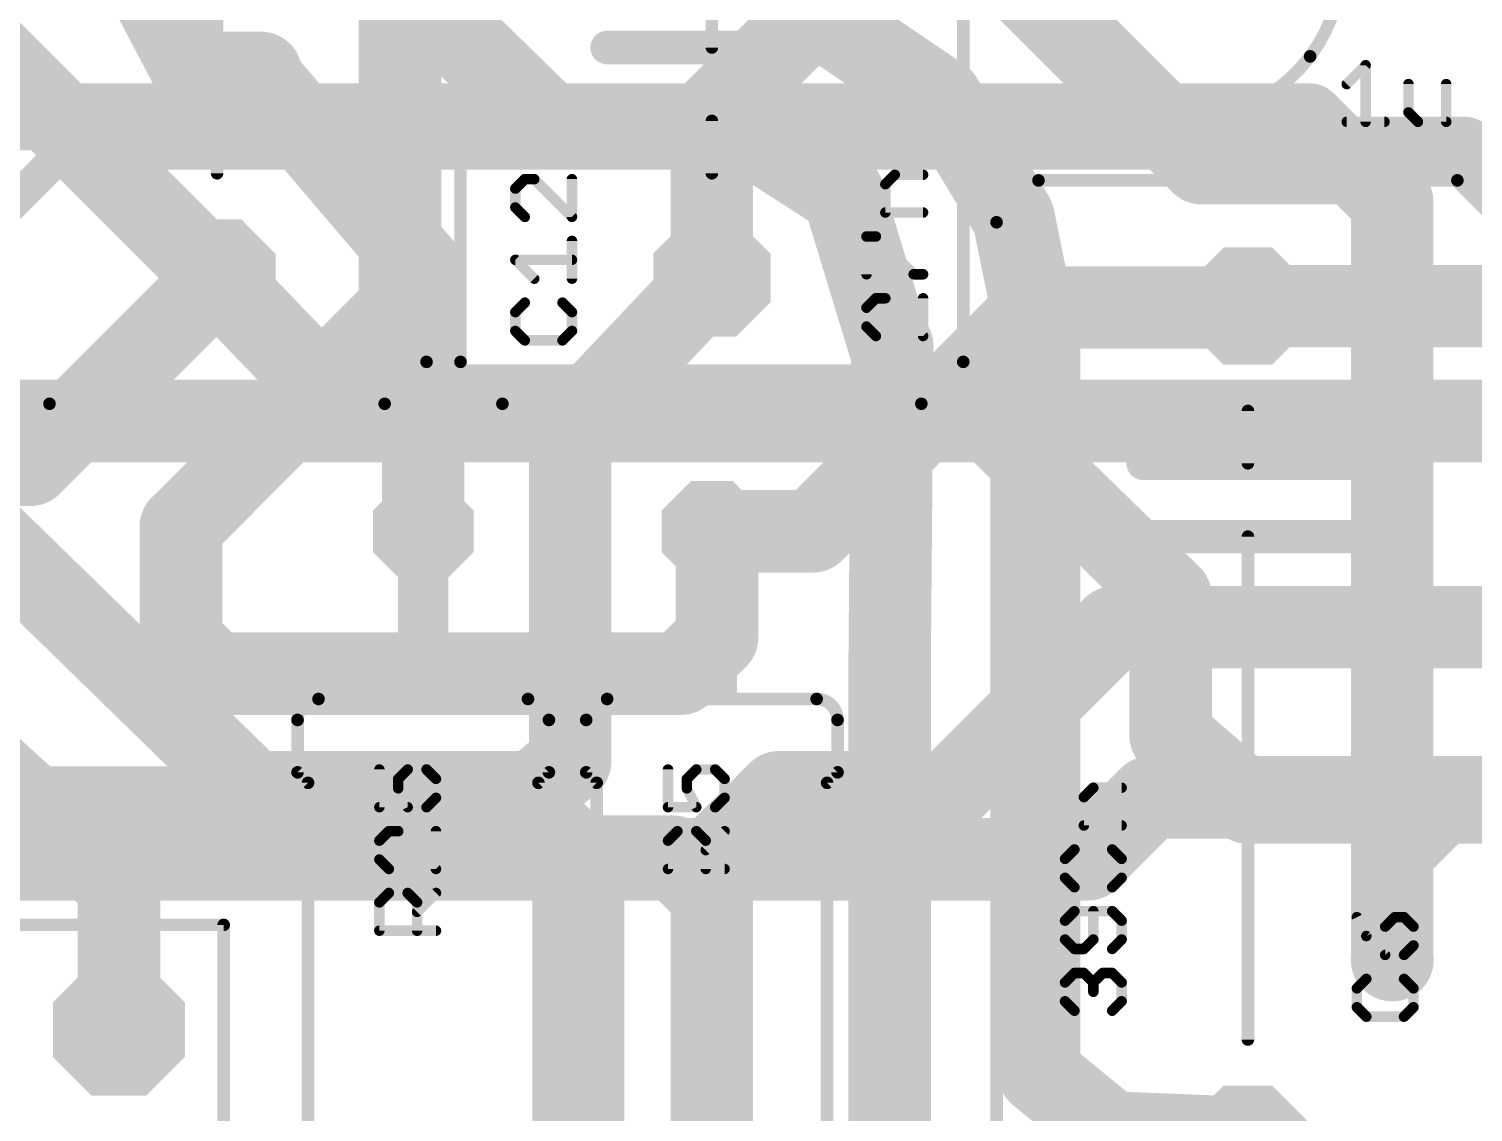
# Model space of a CAD drawing. Header units: inches. Extents: x -5 to 142, y -3 to 122.
# Drawn here: x 84.72 to 102.23, y 42.81 to 55.94 of the extents above; entities that cross this region are included whole.
import ezdxf

# ---------------------------------------------------------------- set-up
doc = ezdxf.new("R2010")
doc.units = ezdxf.units.IN
doc.header["$MEASUREMENT"] = 0
for name, color, linetype in [('1', 22, 'Continuous'), ('15', 22, 'Continuous'), ('16', 175, 'Continuous'), ('17', 82, 'Continuous'), ('18', 82, 'Continuous'), ('2', 175, 'Continuous'), ('21', 253, 'Continuous'), ('25', 253, 'Continuous'), ('27', 253, 'Continuous'), ('51', 253, 'Continuous')]:
    doc.layers.add(name, color=color, linetype=linetype)

# ---------------------------------------------------------------- blocks, each defined once
blk = doc.blocks.new('OCTAGONP')
at = {"const_width": 0.5}
blk.add_lwpolyline([(-0.25, -0.1036), (-0.25, 0.1036), (-0.1036, 0.25), (0.1036, 0.25), (0.25, 0.1036), (0.25, -0.1036), (0.1036, -0.25), (-0.1036, -0.25), (-0.25, -0.1036), (-0.25, 0.1036)], dxfattribs=at)
blk = doc.blocks.new('ROUNDP')
at = {"const_width": 0.5}
blk.add_lwpolyline([(0, -0.25, 1), (0, 0.25, 1), (0, -0.25)], format="xyb", dxfattribs=at)
blk = doc.blocks.new('RECT')
blk.add_solid([(-0.5, -0.5), (0.5, -0.5), (-0.5, 0.5), (0.5, 0.5)])
blk = doc.blocks.new('ROUNDV')
at = {"const_width": 0.5}
blk.add_lwpolyline([(0, -0.25, 1), (0, 0.25, 1), (0, -0.25)], format="xyb", dxfattribs=at)

msp = doc.modelspace()

# ---------------------------------------------------------------- linework, layer by layer
at = {"layer": '1', "const_width": 1}
for points in [[(89.2188, 64.6562), (89.2188, 52.5625)], [(77.8125, 62.1075), (87, 52.92)], [(93, 54.9), (98, 59.9)], [(93, 52.92), (93, 54.9)], [(84.7362, 50.6562), (87, 52.92)], [(91.2812, 51.1075), (93, 52.92)], [(99.4825, 52.5625), (99.5, 52.58)], [(99.5, 52.58), (104.7675, 52.58)], [(89.2188, 52.5625), (86.5625, 49.9062)], [(94.225, 49.85), (96.9375, 52.5625)], [(96.9375, 52.5625), (99.4825, 52.5625)], [(91.2812, 47.0625), (91.2812, 51.1075)], [(77.2812, 50.6562), (84.7362, 50.6562)], [(93, 49.85), (94.225, 49.85)], [(95.875, 46.6875), (97.875, 48.6875)], [(97.875, 48.6875), (105.7325, 48.6875)], [(90.625, 46.5), (91.2812, 47.0625)], [(93, 45.875), (93.8125, 46.6875)], [(93.8125, 46.6875), (95.875, 46.6875)], [(82.3438, 46.5), (90.625, 46.5)], [(101.8438, 46.5625), (101.25, 45.9688)], [(107.5, 46.5625), (101.8438, 46.5625)], [(101.25, 45.9688), (101.25, 44.6562)], [(93, 37.15), (93, 45.875)]]:
    msp.add_lwpolyline(points, dxfattribs=at)
at = {"layer": '1', "const_width": 0.5}
for points in [[(93.25, 54.9, 1), (92.75, 54.9)], [(92.8232, 55.0768, 1), (93.1768, 54.7232)], [(87.1768, 52.7432, 1), (86.8232, 53.0968)], [(93.1814, 52.748, 1), (92.8186, 53.092)], [(86.8232, 52.7432, 1), (87.1768, 53.0968)], [(92.75, 52.92, 1), (93.25, 52.92)], [(99.5, 52.83, 1), (99.5, 52.33)], [(99.6768, 52.4032, 1), (99.3232, 52.7568)], [(89.3955, 52.3857, 1), (89.042, 52.7393)], [(96.9375, 52.8125, 1), (96.9375, 52.3125)], [(97.1143, 52.3857, 1), (96.7607, 52.7393)], [(99.3057, 52.7393, 1), (99.6593, 52.3857)], [(99.4825, 52.3125, 1), (99.4825, 52.8125)], [(88.9688, 52.5625, 1), (89.4688, 52.5625)], [(91.5312, 51.1075, 1), (91.0312, 51.1075)], [(91.0998, 51.2795, 1), (91.4627, 50.9355)], [(84.7362, 50.4062, 1), (84.7362, 50.9062)], [(84.5595, 50.833, 1), (84.913, 50.4795)], [(86.3857, 50.083, 1), (86.7393, 49.7295)], [(93, 50.1, 1), (93, 49.6)], [(94.0482, 50.0268, 1), (94.4018, 49.6732)], [(94.225, 49.6, 1), (94.225, 50.1)], [(97.875, 48.9375, 1), (97.875, 48.4375)], [(98.0518, 48.5107, 1), (97.6982, 48.8643)], [(91.4439, 46.8727, 1), (91.1186, 47.2523)], [(91.0312, 47.0625, 1), (91.5312, 47.0625)], [(93.8125, 46.9375, 1), (93.8125, 46.4375)], [(93.9893, 46.5107, 1), (93.6357, 46.8643)], [(95.6982, 46.8643, 1), (96.0518, 46.5107)], [(95.875, 46.4375, 1), (95.875, 46.9375)], [(90.4623, 46.6898, 1), (90.7877, 46.3102)], [(90.625, 46.25, 1), (90.625, 46.75)], [(101.8438, 46.8125, 1), (101.8438, 46.3125)], [(102.0205, 46.3857, 1), (101.667, 46.7393)], [(101.5, 45.9688, 1), (101, 45.9688)], [(93.25, 45.875, 1), (92.75, 45.875)], [(92.8232, 46.0518, 1), (93.1768, 45.6982)], [(101.0732, 46.1455, 1), (101.4268, 45.792)], [(101, 44.6562, 1), (101.5, 44.6562)]]:
    msp.add_lwpolyline(points, format="xyb", dxfattribs=at)
at = {"layer": '15', "const_width": 1}
for points in [[(88.4375, 57.3125), (91.0312, 54.7812)], [(85.75, 57.25), (86.7188, 55.4062)], [(98.9375, 54.3125), (96.0312, 57.2188)], [(93.0625, 56.9375), (95.7812, 55.0938)], [(86.7188, 55.4062), (87.5312, 55.4062)], [(87.5312, 55.4062), (87.5, 55.375)], [(87.5, 55.375), (89.5, 53.0312)], [(95.7812, 55.0938), (96.6562, 53.6562)], [(91.0312, 54.7812), (93.2812, 54.7812)], [(93.2812, 54.7812), (94.5938, 53.9375)], [(100.7812, 54.3125), (98.9375, 54.3125)], [(101.25, 53.8438), (100.7812, 54.3125)], [(95.1562, 52.0938), (94.5938, 53.9375)], [(101.25, 44.6562), (101.25, 53.8438)], [(96.6562, 53.6562), (96.9688, 52.125)], [(89.5, 53.0312), (89.5, 49.85)], [(95.1562, 48.3125), (95.1875, 52.0938)], [(95.1875, 52.0938), (95.1562, 52.0938)], [(96.9688, 52.125), (96.9688, 43.2812)], [(83.8125, 50.2188), (87.4375, 46.6875)], [(85.8125, 45.5625), (82.625, 48.4688)], [(87.4375, 46.6875), (90.625, 46.6875)], [(90.625, 46.6875), (91.4375, 45.8438)], [(91.4375, 45.8438), (91.4375, 41.5)], [(85.81, 43.81), (85.81, 45.565)], [(85.81, 45.565), (85.8125, 45.5625)], [(96.9688, 43.2812), (97.8438, 42.5625)], [(97.8438, 42.5625), (99.42, 42.5)], [(99.42, 42.5), (99.5, 42.42)]]:
    msp.add_lwpolyline(points, dxfattribs=at)
at = {"layer": '15', "const_width": 0.5}
for points in [[(86.7188, 55.6562, 1), (86.7188, 55.1562)], [(87.6902, 55.5373, 1), (87.3098, 55.2127)], [(87.708, 55.2295, 1), (87.3545, 55.583)], [(87.5312, 55.1562, 1), (87.5312, 55.6562)], [(86.4974, 55.29, 1), (86.9401, 55.5225)], [(87.3232, 55.5518, 1), (87.6768, 55.1982)], [(95.9948, 55.2237, 1), (95.5677, 54.9638)], [(95.6409, 54.8868, 1), (95.9216, 55.3007)], [(91.0312, 55.0312, 1), (91.0312, 54.5312)], [(90.8566, 54.6023, 1), (91.2059, 54.9602)], [(93.4164, 54.9915, 1), (93.1461, 54.571)], [(93.2812, 54.5312, 1), (93.2812, 55.0312)], [(98.9375, 54.5625, 1), (98.9375, 54.0625)], [(98.7607, 54.1357, 1), (99.1143, 54.4893)], [(100.958, 54.4893, 1), (100.6045, 54.1357)], [(100.7812, 54.0625, 1), (100.7812, 54.5625)], [(94.8329, 54.0105, 1), (94.3546, 53.8645)], [(94.4586, 53.7272, 1), (94.7289, 54.1478)], [(101.5, 53.8438, 1), (101, 53.8438)], [(96.9012, 53.7062, 1), (96.4113, 53.6063)], [(101.0732, 53.667, 1), (101.4268, 54.0205)], [(96.4427, 53.5263, 1), (96.8698, 53.7862)], [(89.75, 53.0312, 1), (89.25, 53.0312)], [(89.3098, 52.869, 1), (89.6902, 53.1935)], [(95.1562, 52.3438, 1), (95.1562, 51.8438)], [(95.4375, 52.0917, 1), (94.9375, 52.0958)], [(95.1875, 51.8438, 1), (95.1875, 52.3438)], [(97.2188, 52.125, 1), (96.7188, 52.125)], [(94.9171, 52.0208, 1), (95.3954, 52.1667)], [(96.7238, 52.075, 1), (97.2137, 52.175)], [(89.25, 49.85, 1), (89.75, 49.85)], [(94.9063, 48.3146, 1), (95.4062, 48.3104)], [(87.4375, 46.9375, 1), (87.4375, 46.4375)], [(87.2631, 46.5084, 1), (87.6119, 46.8666)], [(90.8051, 46.8609, 1), (90.4449, 46.5141)], [(90.625, 46.4375, 1), (90.625, 46.9375)], [(91.6875, 45.8438, 1), (91.1875, 45.8438)], [(91.2574, 45.6703, 1), (91.6176, 46.0172)], [(86.06, 45.565, 1), (85.56, 45.565)], [(85.9868, 45.7418, 1), (85.6332, 45.3882)], [(85.6357, 45.3857, 1), (85.9893, 45.7393)], [(85.6441, 45.3778, 1), (85.9809, 45.7472)], [(101, 44.6562, 1), (101.5, 44.6562)], [(85.56, 43.81, 1), (86.06, 43.81)], [(97.1274, 43.4744, 1), (96.8101, 43.0881)], [(96.7188, 43.2812, 1), (97.2188, 43.2812)], [(97.8537, 42.8123, 1), (97.8338, 42.3127)], [(97.6851, 42.3693, 1), (98.0024, 42.7557)], [(99.5968, 42.6768, 1), (99.2432, 42.3232)], [(99.4101, 42.2502, 1), (99.4299, 42.7498)], [(99.3232, 42.2432, 1), (99.6768, 42.5968)]]:
    msp.add_lwpolyline(points, format="xyb", dxfattribs=at)
at = {"layer": '16'}
for points, const_width in [([(100.25, 54.875), (77.375, 54.875)], 0.8128), ([(100.6562, 54.4688), (100.25, 54.875)], 0.8128), ([(102.125, 54.4688), (100.6562, 54.4688)], 0.8128), ([(103.3438, 53.25), (102.125, 54.4688)], 0.8128), ([(88.4825, 51.375), (87, 52.92)], 1), ([(96.1875, 51.375), (88.4825, 51.375)], 1), ([(98.5625, 49.0625), (96.1875, 51.375)], 1), ([(86.5625, 49.9062), (86.5625, 48.5312)], 1), ([(93.0625, 49.7875), (93, 49.85)], 1), ([(93.0625, 48.5625), (93.0625, 49.7875)], 1), ([(98.5625, 47.375), (98.5625, 49.0625)], 1), ([(92.625, 48.125), (93.0625, 48.5625)], 1), ([(86.5625, 48.5312), (86.9688, 48.125)], 1), ([(95.1562, 39.4062), (95.1562, 48.3125)], 1), ([(86.9688, 48.125), (92.625, 48.125)], 1), ([(99.5, 46.5625), (98.5625, 47.375)], 1), ([(114.9375, 46.5625), (99.5, 46.5625)], 1), ([(92.5312, 45.9062), (63.8438, 45.9062)], 1), ([(93, 45.4375), (92.5312, 45.9062)], 1), ([(93, 37.15), (93, 45.4375)], 1)]:
    msp.add_lwpolyline(points, dxfattribs=dict(at, const_width=const_width))
for points, const_width in [([(100.3937, 55.0187, 1), (100.1063, 54.7313)], 0.4064), ([(100.25, 54.6718, 1), (100.25, 55.0782)], 0.4064), ([(100.6562, 54.6719, 1), (100.6562, 54.2656)], 0.4064), ([(100.5126, 54.3251, 1), (100.7999, 54.6124)], 0.4064), ([(102.2687, 54.6124, 1), (101.9813, 54.3251)], 0.4064), ([(102.125, 54.2656, 1), (102.125, 54.6719)], 0.4064), ([(87.1804, 53.0931, 1), (86.8196, 52.7469)], 0.5), ([(88.4825, 51.625, 1), (88.4825, 51.125)], 0.5), ([(96.3619, 51.5541, 1), (96.0131, 51.1959)], 0.5), ([(96.1875, 51.125, 1), (96.1875, 51.625)], 0.5), ([(88.3021, 51.2019, 1), (88.6629, 51.5481)], 0.5), ([(86.8125, 49.9062, 1), (86.3125, 49.9062)], 0.5), ([(93.1768, 50.0268, 1), (92.8232, 49.6732)], 0.5), ([(93.3125, 49.7875, 1), (92.8125, 49.7875)], 0.5), ([(92.8857, 49.6107, 1), (93.2393, 49.9643)], 0.5), ([(98.8125, 49.0625, 1), (98.3125, 49.0625)], 0.5), ([(98.3881, 48.8834, 1), (98.7369, 49.2416)], 0.5), ([(93.2393, 48.3857, 1), (92.8857, 48.7393)], 0.5), ([(86.7393, 48.708, 1), (86.3857, 48.3545)], 0.5), ([(86.3125, 48.5312, 1), (86.8125, 48.5312)], 0.5), ([(92.8125, 48.5625, 1), (93.3125, 48.5625)], 0.5), ([(95.4062, 48.3125, 1), (94.9062, 48.3125)], 0.5), ([(86.9688, 48.375, 1), (86.9688, 47.875)], 0.5), ([(86.792, 47.9482, 1), (87.1455, 48.3018)], 0.5), ([(92.4482, 48.3018, 1), (92.8018, 47.9482)], 0.5), ([(92.625, 47.875, 1), (92.625, 48.375)], 0.5), ([(98.7262, 47.5639, 1), (98.3988, 47.1861)], 0.5), ([(98.3125, 47.375, 1), (98.8125, 47.375)], 0.5), ([(99.5, 46.8125, 1), (99.5, 46.3125)], 0.5), ([(99.3363, 46.3736, 1), (99.6637, 46.7514)], 0.5), ([(92.708, 46.083, 1), (92.3545, 45.7295)], 0.5), ([(92.5312, 45.6562, 1), (92.5312, 46.1562)], 0.5), ([(93.25, 45.4375, 1), (92.75, 45.4375)], 0.5), ([(92.8232, 45.2607, 1), (93.1768, 45.6143)], 0.5)]:
    msp.add_lwpolyline(points, format="xyb", dxfattribs=dict(at, const_width=const_width))
at = {"layer": '2'}
for points, const_width in [([(85.125, 54.4375), (83.875, 53.1875)], 0.4064), ([(115.6875, 54.4375), (85.125, 54.4375)], 0.4064), ([(79.1875, 51.1875), (117.25, 51.1875)], 1), ([(97.5625, 45.875), (98.3125, 46.625)], 1), ([(98.3125, 46.625), (118.1875, 46.625)], 1), ([(76.0625, 45.875), (97.5625, 45.875)], 1)]:
    msp.add_lwpolyline(points, dxfattribs=dict(at, const_width=const_width))
for points, const_width in [([(85.125, 54.5391, 1), (85.125, 54.3359)], 0.2032), ([(85.1968, 54.3657, 1), (85.0532, 54.5093)], 0.2032), ([(98.3125, 46.875, 1), (98.3125, 46.375)], 0.5), ([(98.4893, 46.4482, 1), (98.1357, 46.8018)], 0.5), ([(97.3857, 46.0518, 1), (97.7393, 45.6982)], 0.5), ([(97.5625, 45.625, 1), (97.5625, 46.125)], 0.5)]:
    msp.add_lwpolyline(points, format="xyb", dxfattribs=dict(at, const_width=const_width))
at = {"layer": '21'}
for points, const_width in [([(89.54, 64.096), (89.54, 51.904)], 0.1524), ([(89.952, 51.904), (89.952, 64.096)], 0.1524), ([(96.048, 64.096), (96.048, 51.904)], 0.1524), ([(93, 61.81), (93, 55.714)], 0.1524), ([(87, 54.19), (87, 60.286)], 0.1524), ([(91.73, 55.714), (93, 55.714)], 0.4064), ([(93, 55.714), (94.27, 55.714)], 0.4064), ([(91.73, 54.825), (93, 54.825)], 0.4064), ([(93, 54.825), (94.27, 54.825)], 0.4064), ([(93, 54.19), (93, 54.825)], 0.1524), ([(96.96, 54.104), (102.04, 54.104)], 0.1524), ([(96.452, 41.404), (96.452, 53.596)], 0.1524), ([(89.032, 51.396), (84.968, 51.396)], 0.1524), ([(95.54, 51.396), (90.46, 51.396)], 0.1524), ([(99.5, 51.31), (99.5, 50.675)], 0.1524), ([(99.5, 50.675), (98.23, 50.675)], 0.4064), ([(100.77, 50.675), (99.5, 50.675)], 0.4064), ([(99.5, 49.786), (98.23, 49.786)], 0.4064), ([(100.77, 49.786), (99.5, 49.786)], 0.4064), ([(99.5, 43.69), (99.5, 49.786)], 0.1524), ([(88.23, 47.818), (90.77, 47.818)], 0.1524), ([(91.73, 47.818), (94.27, 47.818)], 0.1524), ([(87.976, 47.564), (87.976, 46.929)], 0.1524), ([(91.024, 47.564), (91.024, 46.929)], 0.1524), ([(91.476, 47.564), (91.476, 46.929)], 0.1524), ([(94.524, 47.564), (94.524, 46.929)], 0.1524), ([(88.103, 46.802), (87.976, 46.929)], 0.1524), ([(90.897, 46.802), (91.024, 46.929)], 0.1524), ([(91.603, 46.802), (91.476, 46.929)], 0.1524), ([(94.397, 46.802), (94.524, 46.929)], 0.1524), ([(88.103, 40.198), (88.103, 46.802)], 0.1524), ([(90.897, 40.198), (90.897, 46.802)], 0.1524), ([(91.603, 40.198), (91.603, 46.802)], 0.1524), ([(94.397, 40.198), (94.397, 46.802)], 0.1524), ([(87.08, 45.08), (84.54, 45.08)], 0.1524), ([(87.08, 34.92), (87.08, 45.08)], 0.1524)]:
    msp.add_lwpolyline(points, dxfattribs=dict(at, const_width=const_width))
for points, const_width in [([(100.254, 57.893, 3), (100.254, 55.607)], 0.1524), ([(91.73, 55.8156, 1), (91.73, 55.6124)], 0.2032), ([(93, 55.8156, 1), (93, 55.6124)], 0.2032), ([(93, 55.6124, 1), (93, 55.8156)], 0.2032), ([(94.27, 55.6124, 1), (94.27, 55.8156)], 0.2032), ([(92.9619, 55.714, 1), (93.0381, 55.714)], 0.0762), ([(100.2845, 55.5841, 1), (100.2235, 55.6299)], 0.0762), ([(91.73, 54.9266, 1), (91.73, 54.7234)], 0.2032), ([(93, 54.9266, 1), (93, 54.7234)], 0.2032), ([(93, 54.7234, 1), (93, 54.9266)], 0.2032), ([(94.27, 54.7234, 1), (94.27, 54.9266)], 0.2032), ([(93.0381, 54.825, 1), (92.9619, 54.825)], 0.0762), ([(86.9619, 54.19, 1), (87.0381, 54.19)], 0.0762), ([(92.9619, 54.19, 1), (93.0381, 54.19)], 0.0762), ([(96.96, 54.104, 0.4142), (96.452, 53.596)], 0.1524), ([(96.96, 54.1421, 1), (96.96, 54.0659)], 0.0762), ([(96.96, 54.0659, 1), (96.96, 54.1421)], 0.0762), ([(102.548, 53.596, 0.4142), (102.04, 54.104)], 0.1524), ([(102.04, 54.1421, 1), (102.04, 54.0659)], 0.0762), ([(102.04, 54.0659, 1), (102.04, 54.1421)], 0.0762), ([(96.4901, 53.596, 1), (96.4139, 53.596)], 0.0762), ([(96.4139, 53.596, 1), (96.4901, 53.596)], 0.0762), ([(84.46, 51.904, 0.4142), (84.968, 51.396)], 0.1524), ([(89.032, 51.396, 0.4142), (89.54, 51.904)], 0.1524), ([(89.5781, 51.904, 1), (89.5019, 51.904)], 0.0762), ([(89.5019, 51.904, 1), (89.5781, 51.904)], 0.0762), ([(89.952, 51.904, 0.4142), (90.46, 51.396)], 0.1524), ([(89.9901, 51.904, 1), (89.9139, 51.904)], 0.0762), ([(89.9139, 51.904, 1), (89.9901, 51.904)], 0.0762), ([(95.54, 51.396, 0.4142), (96.048, 51.904)], 0.1524), ([(96.0861, 51.904, 1), (96.0099, 51.904)], 0.0762), ([(96.0099, 51.904, 1), (96.0861, 51.904)], 0.0762), ([(84.968, 51.4341, 1), (84.968, 51.3579)], 0.0762), ([(84.968, 51.3579, 1), (84.968, 51.4341)], 0.0762), ([(89.032, 51.4341, 1), (89.032, 51.3579)], 0.0762), ([(89.032, 51.3579, 1), (89.032, 51.4341)], 0.0762), ([(90.46, 51.4341, 1), (90.46, 51.3579)], 0.0762), ([(90.46, 51.3579, 1), (90.46, 51.4341)], 0.0762), ([(95.54, 51.4341, 1), (95.54, 51.3579)], 0.0762), ([(95.54, 51.3579, 1), (95.54, 51.4341)], 0.0762), ([(99.5381, 51.31, 1), (99.4619, 51.31)], 0.0762), ([(98.23, 50.7766, 1), (98.23, 50.5734)], 0.2032), ([(99.5, 50.7766, 1), (99.5, 50.5734)], 0.2032), ([(99.5, 50.5734, 1), (99.5, 50.7766)], 0.2032), ([(100.77, 50.5734, 1), (100.77, 50.7766)], 0.2032), ([(99.4619, 50.675, 1), (99.5381, 50.675)], 0.0762), ([(98.23, 49.8876, 1), (98.23, 49.6844)], 0.2032), ([(99.5, 49.8876, 1), (99.5, 49.6844)], 0.2032), ([(99.5, 49.6844, 1), (99.5, 49.8876)], 0.2032), ([(100.77, 49.6844, 1), (100.77, 49.8876)], 0.2032), ([(99.5381, 49.786, 1), (99.4619, 49.786)], 0.0762), ([(88.23, 47.818, 0.4142), (87.976, 47.564)], 0.1524), ([(88.23, 47.8561, 1), (88.23, 47.7799)], 0.0762), ([(88.23, 47.7799, 1), (88.23, 47.8561)], 0.0762), ([(91.024, 47.564, 0.4142), (90.77, 47.818)], 0.1524), ([(90.77, 47.8561, 1), (90.77, 47.7799)], 0.0762), ([(90.77, 47.7799, 1), (90.77, 47.8561)], 0.0762), ([(91.73, 47.818, 0.4142), (91.476, 47.564)], 0.1524), ([(91.73, 47.8561, 1), (91.73, 47.7799)], 0.0762), ([(91.73, 47.7799, 1), (91.73, 47.8561)], 0.0762), ([(94.524, 47.564, 0.4142), (94.27, 47.818)], 0.1524), ([(94.27, 47.8561, 1), (94.27, 47.7799)], 0.0762), ([(94.27, 47.7799, 1), (94.27, 47.8561)], 0.0762), ([(88.0141, 47.564, 1), (87.9379, 47.564)], 0.0762), ([(91.0621, 47.564, 1), (90.9859, 47.564)], 0.0762), ([(91.5141, 47.564, 1), (91.4379, 47.564)], 0.0762), ([(94.5621, 47.564, 1), (94.4859, 47.564)], 0.0762), ([(87.9379, 47.564, 1), (88.0141, 47.564)], 0.0762), ([(90.9859, 47.564, 1), (91.0621, 47.564)], 0.0762), ([(91.4379, 47.564, 1), (91.5141, 47.564)], 0.0762), ([(94.4859, 47.564, 1), (94.5621, 47.564)], 0.0762), ([(87.9379, 46.929, 1), (88.0141, 46.929)], 0.0762), ([(88.0029, 46.9559, 1), (87.9491, 46.9021)], 0.0762), ([(90.9859, 46.929, 1), (91.0621, 46.929)], 0.0762), ([(91.0509, 46.9021, 1), (90.9971, 46.9559)], 0.0762), ([(91.4379, 46.929, 1), (91.5141, 46.929)], 0.0762), ([(91.5029, 46.9559, 1), (91.4491, 46.9021)], 0.0762), ([(94.4859, 46.929, 1), (94.5621, 46.929)], 0.0762), ([(94.5509, 46.9021, 1), (94.4971, 46.9559)], 0.0762), ([(88.1411, 46.802, 1), (88.0649, 46.802)], 0.0762), ([(88.0761, 46.7751, 1), (88.1299, 46.8289)], 0.0762), ([(90.9351, 46.802, 1), (90.8589, 46.802)], 0.0762), ([(90.8701, 46.8289, 1), (90.9239, 46.7751)], 0.0762), ([(91.6411, 46.802, 1), (91.5649, 46.802)], 0.0762), ([(91.5761, 46.7751, 1), (91.6299, 46.8289)], 0.0762), ([(94.4351, 46.802, 1), (94.3589, 46.802)], 0.0762), ([(94.3701, 46.8289, 1), (94.4239, 46.7751)], 0.0762), ([(87.1181, 45.08, 1), (87.0419, 45.08)], 0.0762), ([(87.08, 45.0419, 1), (87.08, 45.1181)], 0.0762), ([(99.4619, 43.69, 1), (99.5381, 43.69)], 0.0762)]:
    msp.add_lwpolyline(points, format="xyb", dxfattribs=dict(at, const_width=const_width))
at = {"layer": '25', "const_width": 0.127}
for points in [[(90.7313, 54.1187), (90.6169, 54.0043)], [(90.8457, 54.1187), (90.7313, 54.1187)], [(91.3033, 53.6611), (90.8457, 54.1187)], [(91.3033, 54.1187), (91.3033, 53.6611)], [(90.6169, 54.0043), (90.6169, 53.7755)], [(90.6169, 53.7755), (90.7313, 53.6611)], [(91.3033, 52.9127), (91.3033, 53.3703)], [(90.8457, 52.9127), (90.6169, 53.1415)], [(90.6169, 53.1415), (91.3033, 53.1415)], [(90.7313, 52.6218), (90.6169, 52.5074)], [(90.6169, 52.5074), (90.6169, 52.2787)], [(91.3033, 52.5074), (91.1889, 52.6218)], [(91.3033, 52.2787), (91.3033, 52.5074)], [(90.6169, 52.2787), (90.7313, 52.1643)], [(90.7313, 52.1643), (91.1889, 52.1643)], [(91.1889, 52.1643), (91.3033, 52.2787)], [(88.9679, 46.9637), (88.9679, 46.5061)], [(89.1967, 46.8493), (89.3111, 46.9637)], [(89.3111, 46.9637), (89.5399, 46.9637)], [(89.5399, 46.9637), (89.6543, 46.8493)], [(92.4679, 46.9637), (92.4679, 46.5061)], [(92.6967, 46.8493), (92.8111, 46.9637)], [(92.8111, 46.9637), (93.0399, 46.9637)], [(93.0399, 46.9637), (93.1543, 46.8493)], [(89.1967, 46.7349), (89.1967, 46.8493)], [(89.3111, 46.5061), (89.1967, 46.7349)], [(89.6543, 46.8493), (89.6543, 46.6205)], [(92.6967, 46.7349), (92.6967, 46.8493)], [(92.8111, 46.5061), (92.6967, 46.7349)], [(93.1543, 46.8493), (93.1543, 46.6205)], [(89.6543, 46.6205), (89.5399, 46.5061)], [(93.1543, 46.6205), (93.0399, 46.5061)], [(88.9679, 46.5061), (89.3111, 46.5061)], [(92.4679, 46.5061), (92.8111, 46.5061)], [(89.0823, 46.2153), (88.9679, 46.1009)], [(89.1967, 46.2153), (89.0823, 46.2153)], [(89.6543, 45.7577), (89.1967, 46.2153)], [(89.6543, 46.2153), (89.6543, 45.7577)], [(92.4679, 46.1009), (92.5823, 46.2153)], [(92.5823, 46.2153), (92.8111, 46.2153)], [(92.8111, 46.2153), (92.9255, 46.1009)], [(92.9255, 45.9865), (93.1543, 46.2153)], [(88.9679, 46.1009), (88.9679, 45.8721)], [(92.4679, 45.7577), (92.4679, 46.1009)], [(92.9255, 46.1009), (92.9255, 45.7577)], [(88.9679, 45.8721), (89.0823, 45.7577)], [(93.1543, 45.7577), (92.4679, 45.7577)], [(88.9679, 45.3524), (89.0823, 45.4668)], [(88.9679, 45.0093), (88.9679, 45.3524)], [(89.0823, 45.4668), (89.3111, 45.4668)], [(89.3111, 45.4668), (89.4255, 45.3524)], [(89.4255, 45.238), (89.6543, 45.4668)], [(89.4255, 45.3524), (89.4255, 45.0093)], [(100.8211, 45.1735), (100.9355, 44.9447)], [(101.2787, 45.1735), (101.1643, 45.0591)], [(101.3931, 45.1735), (101.2787, 45.1735)], [(101.5075, 45.0591), (101.3931, 45.1735)], [(89.6543, 45.0093), (88.9679, 45.0093)], [(100.9355, 44.9447), (101.1643, 44.7159)], [(101.1643, 45.0591), (101.1643, 44.7159)], [(101.5075, 44.8303), (101.5075, 45.0591)], [(101.3931, 44.7159), (101.5075, 44.8303)], [(101.1643, 44.7159), (101.3931, 44.7159)], [(100.9355, 44.4251), (100.8211, 44.3107)], [(101.5075, 44.3107), (101.3931, 44.4251)], [(100.8211, 44.3107), (100.8211, 44.0819)], [(101.5075, 44.0819), (101.5075, 44.3107)], [(100.8211, 44.0819), (100.9355, 43.9675)], [(101.3931, 43.9675), (101.5075, 44.0819)], [(100.9355, 43.9675), (101.3931, 43.9675)]]:
    msp.add_lwpolyline(points, dxfattribs=at)
at = {"layer": '25', "const_width": 0.0635}
for points in [[(90.7313, 54.1504, 1), (90.7313, 54.0869)], [(90.7538, 54.0962, 1), (90.7089, 54.1411)], [(90.8682, 54.1411, 1), (90.8233, 54.0962)], [(90.8457, 54.0869, 1), (90.8457, 54.1504)], [(91.3351, 54.1187, 1), (91.2716, 54.1187)], [(90.6487, 54.0043, 1), (90.5852, 54.0043)], [(90.5945, 54.0267, 1), (90.6394, 53.9818)], [(90.5852, 53.7755, 1), (90.6487, 53.7755)], [(90.6394, 53.7979, 1), (90.5945, 53.753)], [(90.7089, 53.6386, 1), (90.7538, 53.6835)], [(91.2716, 53.6611, 1), (91.3351, 53.6611)], [(91.2808, 53.6386, 1), (91.3258, 53.6835)], [(91.3351, 53.3703, 1), (91.2716, 53.3703)], [(90.6169, 53.1732, 1), (90.6169, 53.1097)], [(90.6394, 53.1639, 1), (90.5945, 53.119)], [(91.3033, 53.1097, 1), (91.3033, 53.1732)], [(90.8233, 52.8902, 1), (90.8682, 52.9351)], [(91.2716, 52.9127, 1), (91.3351, 52.9127)], [(90.6487, 52.5074, 1), (90.5852, 52.5074)], [(90.5945, 52.5299, 1), (90.6394, 52.485)], [(90.7538, 52.5994, 1), (90.7089, 52.6443)], [(91.2114, 52.6443, 1), (91.1665, 52.5994)], [(91.3351, 52.5074, 1), (91.2716, 52.5074)], [(91.2808, 52.485, 1), (91.3258, 52.5299)], [(90.5852, 52.2787, 1), (90.6487, 52.2787)], [(90.6394, 52.3011, 1), (90.5945, 52.2562)], [(90.7313, 52.196, 1), (90.7313, 52.1325)], [(90.7089, 52.1418, 1), (90.7538, 52.1867)], [(91.1665, 52.1867, 1), (91.2114, 52.1418)], [(91.1889, 52.1325, 1), (91.1889, 52.196)], [(91.2716, 52.2787, 1), (91.3351, 52.2787)], [(91.3258, 52.2562, 1), (91.2808, 52.3011)], [(88.9997, 46.9637, 1), (88.9362, 46.9637)], [(89.3111, 46.9954, 1), (89.3111, 46.9319)], [(89.3336, 46.9412, 1), (89.2887, 46.9861)], [(89.5624, 46.9861, 1), (89.5175, 46.9412)], [(89.5399, 46.9319, 1), (89.5399, 46.9954)], [(92.4997, 46.9637, 1), (92.4362, 46.9637)], [(92.8111, 46.9954, 1), (92.8111, 46.9319)], [(92.8336, 46.9412, 1), (92.7887, 46.9861)], [(93.0624, 46.9861, 1), (93.0175, 46.9412)], [(93.0399, 46.9319, 1), (93.0399, 46.9954)], [(89.2251, 46.7491, 1), (89.1683, 46.7207)], [(89.2285, 46.8493, 1), (89.165, 46.8493)], [(89.1743, 46.8717, 1), (89.2192, 46.8268)], [(89.165, 46.7349, 1), (89.2285, 46.7349)], [(89.6861, 46.8493, 1), (89.6226, 46.8493)], [(89.6318, 46.8268, 1), (89.6768, 46.8717)], [(92.7251, 46.7491, 1), (92.6683, 46.7207)], [(92.7285, 46.8493, 1), (92.665, 46.8493)], [(92.6743, 46.8717, 1), (92.7192, 46.8268)], [(92.665, 46.7349, 1), (92.7285, 46.7349)], [(93.1861, 46.8493, 1), (93.1226, 46.8493)], [(93.1318, 46.8268, 1), (93.1768, 46.8717)], [(89.6226, 46.6205, 1), (89.6861, 46.6205)], [(89.6768, 46.598, 1), (89.6318, 46.6429)], [(93.1226, 46.6205, 1), (93.1861, 46.6205)], [(93.1768, 46.598, 1), (93.1318, 46.6429)], [(88.9679, 46.5378, 1), (88.9679, 46.4743)], [(88.9362, 46.5061, 1), (88.9997, 46.5061)], [(89.2827, 46.4919, 1), (89.3395, 46.5203)], [(89.3111, 46.4743, 1), (89.3111, 46.5378)], [(89.5175, 46.5285, 1), (89.5624, 46.4836)], [(92.4679, 46.5378, 1), (92.4679, 46.4743)], [(92.4362, 46.5061, 1), (92.4997, 46.5061)], [(92.7827, 46.4919, 1), (92.8395, 46.5203)], [(92.8111, 46.4743, 1), (92.8111, 46.5378)], [(93.0175, 46.5285, 1), (93.0624, 46.4836)], [(89.0823, 46.247, 1), (89.0823, 46.1835)], [(89.1048, 46.1928, 1), (89.0599, 46.2377)], [(89.2192, 46.2377, 1), (89.1743, 46.1928)], [(89.1967, 46.1835, 1), (89.1967, 46.247)], [(89.6861, 46.2153, 1), (89.6226, 46.2153)], [(92.5823, 46.247, 1), (92.5823, 46.1835)], [(92.6048, 46.1928, 1), (92.5599, 46.2377)], [(92.8336, 46.2377, 1), (92.7887, 46.1928)], [(92.8111, 46.1835, 1), (92.8111, 46.247)], [(93.1768, 46.1928, 1), (93.1318, 46.2377)], [(88.9997, 46.1009, 1), (88.9362, 46.1009)], [(88.9455, 46.1233, 1), (88.9904, 46.0784)], [(92.4997, 46.1009, 1), (92.4362, 46.1009)], [(92.4455, 46.1233, 1), (92.4904, 46.0784)], [(92.9573, 46.1009, 1), (92.8938, 46.1009)], [(92.9031, 46.0784, 1), (92.948, 46.1233)], [(88.9362, 45.8721, 1), (88.9997, 45.8721)], [(88.9904, 45.8945, 1), (88.9455, 45.8496)], [(92.9031, 46.0089, 1), (92.948, 45.964)], [(89.0599, 45.7352, 1), (89.1048, 45.7801)], [(89.6226, 45.7577, 1), (89.6861, 45.7577)], [(89.6318, 45.7352, 1), (89.6768, 45.7801)], [(92.4679, 45.7894, 1), (92.4679, 45.7259)], [(92.4362, 45.7577, 1), (92.4997, 45.7577)], [(92.8938, 45.7577, 1), (92.9573, 45.7577)], [(93.1543, 45.7259, 1), (93.1543, 45.7894)], [(88.9997, 45.3524, 1), (88.9362, 45.3524)], [(88.9455, 45.3749, 1), (88.9904, 45.33)], [(89.0823, 45.4986, 1), (89.0823, 45.4351)], [(89.1048, 45.4444, 1), (89.0599, 45.4893)], [(89.3336, 45.4893, 1), (89.2887, 45.4444)], [(89.3111, 45.4351, 1), (89.3111, 45.4986)], [(89.4573, 45.3524, 1), (89.3938, 45.3524)], [(89.4031, 45.33, 1), (89.448, 45.3749)], [(89.6768, 45.4444, 1), (89.6318, 45.4893)], [(89.4031, 45.2605, 1), (89.448, 45.2156)], [(100.8495, 45.1877, 1), (100.7927, 45.1593)], [(101.2787, 45.2053, 1), (101.2787, 45.1418)], [(101.3012, 45.1511, 1), (101.2563, 45.196)], [(101.4156, 45.196, 1), (101.3707, 45.1511)], [(101.3931, 45.1418, 1), (101.3931, 45.2053)], [(88.9679, 45.041, 1), (88.9679, 44.9775)], [(88.9362, 45.0093, 1), (88.9997, 45.0093)], [(89.3938, 45.0093, 1), (89.4573, 45.0093)], [(89.6543, 44.9775, 1), (89.6543, 45.041)], [(100.958, 44.9672, 1), (100.9131, 44.9223)], [(101.1961, 45.0591, 1), (101.1326, 45.0591)], [(101.1419, 45.0816, 1), (101.1868, 45.0367)], [(101.5393, 45.0591, 1), (101.4758, 45.0591)], [(101.485, 45.0367, 1), (101.53, 45.0816)], [(100.9071, 44.9305, 1), (100.9639, 44.9589)], [(101.4758, 44.8303, 1), (101.5393, 44.8303)], [(101.53, 44.8079, 1), (101.485, 44.8528)], [(101.1643, 44.7477, 1), (101.1643, 44.6842)], [(101.1326, 44.7159, 1), (101.1961, 44.7159)], [(101.1419, 44.6935, 1), (101.1868, 44.7384)], [(101.3707, 44.7384, 1), (101.4156, 44.6935)], [(101.3931, 44.6842, 1), (101.3931, 44.7477)], [(100.958, 44.4026, 1), (100.9131, 44.4475)], [(101.4156, 44.4475, 1), (101.3707, 44.4026)], [(100.8529, 44.3107, 1), (100.7894, 44.3107)], [(100.7987, 44.3331, 1), (100.8436, 44.2882)], [(101.5393, 44.3107, 1), (101.4758, 44.3107)], [(101.485, 44.2882, 1), (101.53, 44.3331)], [(100.8436, 44.1043, 1), (100.7987, 44.0594)], [(101.53, 44.0594, 1), (101.485, 44.1043)], [(100.7894, 44.0819, 1), (100.8529, 44.0819)], [(100.9355, 43.9993, 1), (100.9355, 43.9358)], [(100.9131, 43.945, 1), (100.958, 43.99)], [(101.3707, 43.99, 1), (101.4156, 43.945)], [(101.3931, 43.9358, 1), (101.3931, 43.9993)], [(101.4758, 44.0819, 1), (101.5393, 44.0819)]]:
    msp.add_lwpolyline(points, format="xyb", dxfattribs=at)
at = {"layer": '27', "const_width": 0.127}
for points in [[(100.6985, 55.2711), (100.9273, 55.4999)], [(100.9273, 55.4999), (100.9273, 54.8135)], [(101.4469, 55.2711), (101.4469, 54.9279)], [(101.9045, 54.8135), (101.9045, 55.2711)], [(101.4469, 54.9279), (101.5613, 54.8135)], [(100.6985, 54.8135), (101.1561, 54.8135)], [(101.5613, 54.8135), (101.9045, 54.8135)], [(95.1035, 54.0573), (95.2179, 54.1717)], [(95.1035, 53.7141), (95.1035, 54.0573)], [(95.2179, 54.1717), (95.5611, 54.1717)], [(95.5611, 53.7141), (95.1035, 53.7141)], [(94.8747, 52.9657), (94.8747, 53.4233)], [(94.8747, 53.4233), (94.9891, 53.4233)], [(94.9891, 53.4233), (95.4467, 52.9657)], [(95.4467, 52.9657), (95.5611, 52.9657)], [(94.9891, 52.6748), (94.8747, 52.5604)], [(95.1035, 52.6748), (94.9891, 52.6748)], [(95.5611, 52.2173), (95.1035, 52.6748)], [(95.5611, 52.6748), (95.5611, 52.2173)], [(94.8747, 52.5604), (94.8747, 52.3316)], [(94.8747, 52.3316), (94.9891, 52.2173)], [(97.5109, 46.6279), (97.6253, 46.7423)], [(97.6253, 46.7423), (97.9685, 46.7423)], [(97.5109, 46.2847), (97.5109, 46.6279)], [(97.9685, 46.2847), (97.5109, 46.2847)], [(97.2821, 45.8795), (97.3965, 45.9939)], [(97.2821, 45.6507), (97.2821, 45.8795)], [(97.3965, 45.9939), (97.8541, 45.9939)], [(97.8541, 45.5363), (97.3965, 45.9939)], [(97.8541, 45.9939), (97.9685, 45.8795)], [(97.9685, 45.8795), (97.9685, 45.6507)], [(97.3965, 45.5363), (97.2821, 45.6507)], [(97.9685, 45.6507), (97.8541, 45.5363)], [(97.8541, 45.5363), (97.3965, 45.5363)], [(97.3965, 45.2455), (97.2821, 45.1311)], [(97.2821, 45.1311), (97.2821, 44.9023)], [(97.8541, 45.2455), (97.3965, 45.2455)], [(97.6253, 44.9023), (97.6253, 45.2455)], [(97.9685, 45.1311), (97.8541, 45.2455)], [(97.9685, 44.9023), (97.9685, 45.1311)], [(97.2821, 44.9023), (97.3965, 44.7879)], [(97.3965, 44.7879), (97.5109, 44.7879)], [(97.5109, 44.7879), (97.6253, 44.9023)], [(97.8541, 44.7879), (97.9685, 44.9023)], [(97.2821, 44.3827), (97.3965, 44.4971)], [(97.3965, 44.4971), (97.5109, 44.4971)], [(97.5109, 44.4971), (97.6253, 44.3827)], [(97.6253, 44.3827), (97.7397, 44.4971)], [(97.7397, 44.4971), (97.8541, 44.4971)], [(97.8541, 44.4971), (97.9685, 44.3827)], [(97.2821, 44.1539), (97.2821, 44.3827)], [(97.6253, 44.3827), (97.6253, 44.2683)], [(97.9685, 44.3827), (97.9685, 44.1539)], [(97.3965, 44.0395), (97.2821, 44.1539)], [(97.9685, 44.1539), (97.8541, 44.0395)]]:
    msp.add_lwpolyline(points, dxfattribs=at)
at = {"layer": '27', "const_width": 0.0635}
for points in [[(100.959, 55.4999, 1), (100.8955, 55.4999)], [(100.9497, 55.4774, 1), (100.9048, 55.5223)], [(100.676, 55.2935, 1), (100.721, 55.2486)], [(101.4787, 55.2711, 1), (101.4152, 55.2711)], [(101.9363, 55.2711, 1), (101.8728, 55.2711)], [(101.4694, 54.9503, 1), (101.4245, 54.9054)], [(100.6985, 54.8453, 1), (100.6985, 54.7818)], [(100.8955, 54.8135, 1), (100.959, 54.8135)], [(101.1561, 54.7818, 1), (101.1561, 54.8453)], [(101.4152, 54.9279, 1), (101.4787, 54.9279)], [(101.5613, 54.8453, 1), (101.5613, 54.7818)], [(101.5389, 54.791, 1), (101.5838, 54.836)], [(101.8728, 54.8135, 1), (101.9363, 54.8135)], [(101.9045, 54.7818, 1), (101.9045, 54.8453)], [(95.1352, 54.0573, 1), (95.0717, 54.0573)], [(95.2179, 54.2034, 1), (95.2179, 54.1399)], [(95.2403, 54.1492, 1), (95.1954, 54.1941)], [(95.5611, 54.1399, 1), (95.5611, 54.2034)], [(95.081, 54.0797, 1), (95.1259, 54.0348)], [(95.1035, 53.7458, 1), (95.1035, 53.6823)], [(95.5611, 53.6823, 1), (95.5611, 53.7458)], [(95.0717, 53.7141, 1), (95.1352, 53.7141)], [(94.9064, 53.4233, 1), (94.8429, 53.4233)], [(94.8747, 53.455, 1), (94.8747, 53.3915)], [(95.0115, 53.4457, 1), (94.9666, 53.4008)], [(94.9891, 53.3915, 1), (94.9891, 53.455)], [(94.8429, 52.9657, 1), (94.9064, 52.9657)], [(95.4467, 52.9974, 1), (95.4467, 52.9339)], [(95.4242, 52.9432, 1), (95.4691, 52.9881)], [(95.5611, 52.9339, 1), (95.5611, 52.9974)], [(94.9891, 52.7066, 1), (94.9891, 52.6431)], [(95.0115, 52.6524, 1), (94.9666, 52.6973)], [(95.1259, 52.6973, 1), (95.081, 52.6524)], [(95.1035, 52.6431, 1), (95.1035, 52.7066)], [(95.5928, 52.6748, 1), (95.5293, 52.6748)], [(94.9064, 52.5604, 1), (94.8429, 52.5604)], [(94.8522, 52.5829, 1), (94.8971, 52.538)], [(94.8971, 52.3541, 1), (94.8522, 52.3092)], [(94.8429, 52.3316, 1), (94.9064, 52.3316)], [(94.9666, 52.1948, 1), (95.0115, 52.2397)], [(95.5293, 52.2173, 1), (95.5928, 52.2173)], [(95.5386, 52.1948, 1), (95.5835, 52.2397)], [(97.6253, 46.7741, 1), (97.6253, 46.7106)], [(97.6478, 46.7199, 1), (97.6029, 46.7648)], [(97.9685, 46.7106, 1), (97.9685, 46.7741)], [(97.5427, 46.6279, 1), (97.4792, 46.6279)], [(97.4885, 46.6504, 1), (97.5334, 46.6055)], [(97.5109, 46.3165, 1), (97.5109, 46.253)], [(97.4792, 46.2847, 1), (97.5427, 46.2847)], [(97.9685, 46.253, 1), (97.9685, 46.3165)], [(97.3139, 45.8795, 1), (97.2504, 45.8795)], [(97.2597, 45.902, 1), (97.3046, 45.8571)], [(97.3965, 46.0257, 1), (97.3965, 45.9622)], [(97.419, 46.0164, 1), (97.3741, 45.9715)], [(97.419, 45.9715, 1), (97.3741, 46.0164)], [(97.8766, 46.0164, 1), (97.8317, 45.9715)], [(97.8541, 45.9622, 1), (97.8541, 46.0257)], [(98.0003, 45.8795, 1), (97.9368, 45.8795)], [(97.946, 45.8571, 1), (97.991, 45.902)], [(97.3046, 45.6732, 1), (97.2597, 45.6283)], [(97.991, 45.6283, 1), (97.946, 45.6732)], [(97.2504, 45.6507, 1), (97.3139, 45.6507)], [(97.3965, 45.5681, 1), (97.3965, 45.5046)], [(97.3741, 45.5139, 1), (97.419, 45.5588)], [(97.8317, 45.5588, 1), (97.8766, 45.5139)], [(97.8317, 45.5139, 1), (97.8766, 45.5588)], [(97.8541, 45.5046, 1), (97.8541, 45.5681)], [(97.9368, 45.6507, 1), (98.0003, 45.6507)], [(97.3139, 45.1311, 1), (97.2504, 45.1311)], [(97.2597, 45.1536, 1), (97.3046, 45.1087)], [(97.3965, 45.2773, 1), (97.3965, 45.2138)], [(97.419, 45.2231, 1), (97.3741, 45.268)], [(97.6571, 45.2455, 1), (97.5936, 45.2455)], [(97.8766, 45.268, 1), (97.8317, 45.2231)], [(97.8541, 45.2138, 1), (97.8541, 45.2773)], [(98.0003, 45.1311, 1), (97.9368, 45.1311)], [(97.946, 45.1087, 1), (97.991, 45.1536)], [(97.2504, 44.9023, 1), (97.3139, 44.9023)], [(97.3046, 44.9248, 1), (97.2597, 44.8799)], [(97.3965, 44.8197, 1), (97.3965, 44.7562)], [(97.3741, 44.7655, 1), (97.419, 44.8104)], [(97.4885, 44.8104, 1), (97.5334, 44.7655)], [(97.5109, 44.7562, 1), (97.5109, 44.8197)], [(97.5936, 44.9023, 1), (97.6571, 44.9023)], [(97.6478, 44.8799, 1), (97.6029, 44.9248)], [(97.8317, 44.8104, 1), (97.8766, 44.7655)], [(97.9368, 44.9023, 1), (98.0003, 44.9023)], [(97.991, 44.8799, 1), (97.946, 44.9248)], [(97.3965, 44.5288, 1), (97.3965, 44.4653)], [(97.419, 44.4746, 1), (97.3741, 44.5195)], [(97.5334, 44.5195, 1), (97.4885, 44.4746)], [(97.5109, 44.4653, 1), (97.5109, 44.5288)], [(97.7397, 44.5288, 1), (97.7397, 44.4653)], [(97.7622, 44.4746, 1), (97.7173, 44.5195)], [(97.8766, 44.5195, 1), (97.8317, 44.4746)], [(97.8541, 44.4653, 1), (97.8541, 44.5288)], [(97.3139, 44.3827, 1), (97.2504, 44.3827)], [(97.2597, 44.4051, 1), (97.3046, 44.3602)], [(97.6571, 44.3827, 1), (97.5936, 44.3827)], [(97.6029, 44.4051, 1), (97.6478, 44.3602)], [(97.6029, 44.3602, 1), (97.6478, 44.4051)], [(98.0003, 44.3827, 1), (97.9368, 44.3827)], [(97.946, 44.3602, 1), (97.991, 44.4051)], [(97.2504, 44.1539, 1), (97.3139, 44.1539)], [(97.3046, 44.1763, 1), (97.2597, 44.1314)], [(97.5936, 44.2683, 1), (97.6571, 44.2683)], [(97.9368, 44.1539, 1), (98.0003, 44.1539)], [(97.991, 44.1314, 1), (97.946, 44.1763)], [(97.3741, 44.017, 1), (97.419, 44.062)], [(97.8317, 44.062, 1), (97.8766, 44.017)]]:
    msp.add_lwpolyline(points, format="xyb", dxfattribs=at)
at = {"layer": '51'}
for points, const_width in [([(100.254, 55.607, 0.3333), (100.254, 57.893)], 0.1524), ([(100.2235, 55.6299, 1), (100.2845, 55.5841)], 0.0762), ([(89.6524, 49.85, 1), (89.3476, 49.85)], 0.3048), ([(93.1524, 49.85, 1), (92.8476, 49.85)], 0.3048), ([(89.3476, 48.58, 1), (89.6524, 48.58)], 0.3048), ([(92.8476, 48.58, 1), (93.1524, 48.58)], 0.3048)]:
    msp.add_lwpolyline(points, format="xyb", dxfattribs=dict(at, const_width=const_width))
at = {"layer": '51', "const_width": 0.6096}
for points in [[(89.5, 49.85), (89.5, 48.58)], [(93, 49.85), (93, 48.58)]]:
    msp.add_lwpolyline(points, dxfattribs=at)

# ---------------------------------------------------------------- block references
at = {"layer": '17'}
for name, p, xscale, yscale, rotation in [('OCTAGONP', (87, 52.92), 1.4224, 1.4224, 270), ('ROUNDP', (87, 52.92), 1.4224, 1.4224, 270), ('ROUNDP', (87, 52.92), 1.4224, 1.4224, 270), ('OCTAGONP', (87, 52.92), 1.4224, 1.4224, 270), ('OCTAGONP', (93, 52.92), 1.4224, 1.4224, 90), ('ROUNDP', (93, 52.92), 1.4224, 1.4224, 90), ('ROUNDP', (93, 52.92), 1.4224, 1.4224, 90), ('OCTAGONP', (93, 52.92), 1.4224, 1.4224, 90), ('OCTAGONP', (99.5, 52.58), 1.4224, 1.4224, 270), ('ROUNDP', (99.5, 52.58), 1.4224, 1.4224, 270), ('ROUNDP', (99.5, 52.58), 1.4224, 1.4224, 270), ('OCTAGONP', (99.5, 52.58), 1.4224, 1.4224, 270), ('OCTAGONP', (89.5, 49.85), 1.2192, 1.2192, 270), ('ROUNDP', (89.5, 49.85), 1.2192, 1.2192, 270), ('ROUNDP', (89.5, 49.85), 1.2192, 1.2192, 270), ('OCTAGONP', (89.5, 49.85), 1.2192, 1.2192, 270), ('OCTAGONP', (93, 49.85), 1.2192, 1.2192, 270), ('ROUNDP', (93, 49.85), 1.2192, 1.2192, 270), ('ROUNDP', (93, 49.85), 1.2192, 1.2192, 270), ('OCTAGONP', (93, 49.85), 1.2192, 1.2192, 270), ('OCTAGONP', (85.81, 43.81), 1.6002, 1.6002, 270), ('OCTAGONP', (85.81, 43.81), 1.6002, 1.6002, 270), ('ROUNDP', (85.81, 43.81), 1.2192, 1.2192, 270), ('ROUNDP', (85.81, 43.81), 1.2192, 1.2192, 270), ('OCTAGONP', (99.5, 42.42), 1.4224, 1.4224, 270), ('ROUNDP', (99.5, 42.42), 1.4224, 1.4224, 270), ('ROUNDP', (99.5, 42.42), 1.4224, 1.4224, 270), ('OCTAGONP', (99.5, 42.42), 1.4224, 1.4224, 270)]:
    msp.add_blockref(name, p, dxfattribs=dict(at, xscale=xscale, yscale=yscale, rotation=rotation))
at = {"layer": '18'}
for p, xscale, yscale in [((86.5625, 49.9062), 1.0064, 1.0064), ((86.5625, 49.9062), 1.0064, 1.0064), ((86.5625, 49.9062), 0.9048, 0.9048), ((86.5625, 49.9062), 0.9048, 0.9048), ((95.1562, 48.3125), 1.0064, 1.0064), ((95.1562, 48.3125), 1.0064, 1.0064), ((95.1562, 48.3125), 0.9048, 0.9048), ((95.1562, 48.3125), 0.9048, 0.9048), ((101.25, 44.6562), 1.0064, 1.0064), ((101.25, 44.6562), 1.0064, 1.0064), ((101.25, 44.6562), 0.9048, 0.9048), ((101.25, 44.6562), 0.9048, 0.9048)]:
    msp.add_blockref('ROUNDV', p, dxfattribs=dict(at, xscale=xscale, yscale=yscale))
at = {"layer": '21', "xscale": 0.8636, "yscale": 0.6096, "rotation": 270}
for p in [(89.5, 48.2498), (93, 48.2498)]:
    msp.add_blockref('RECT', p, dxfattribs=at)

doc.saveas('drawing.dxf')
